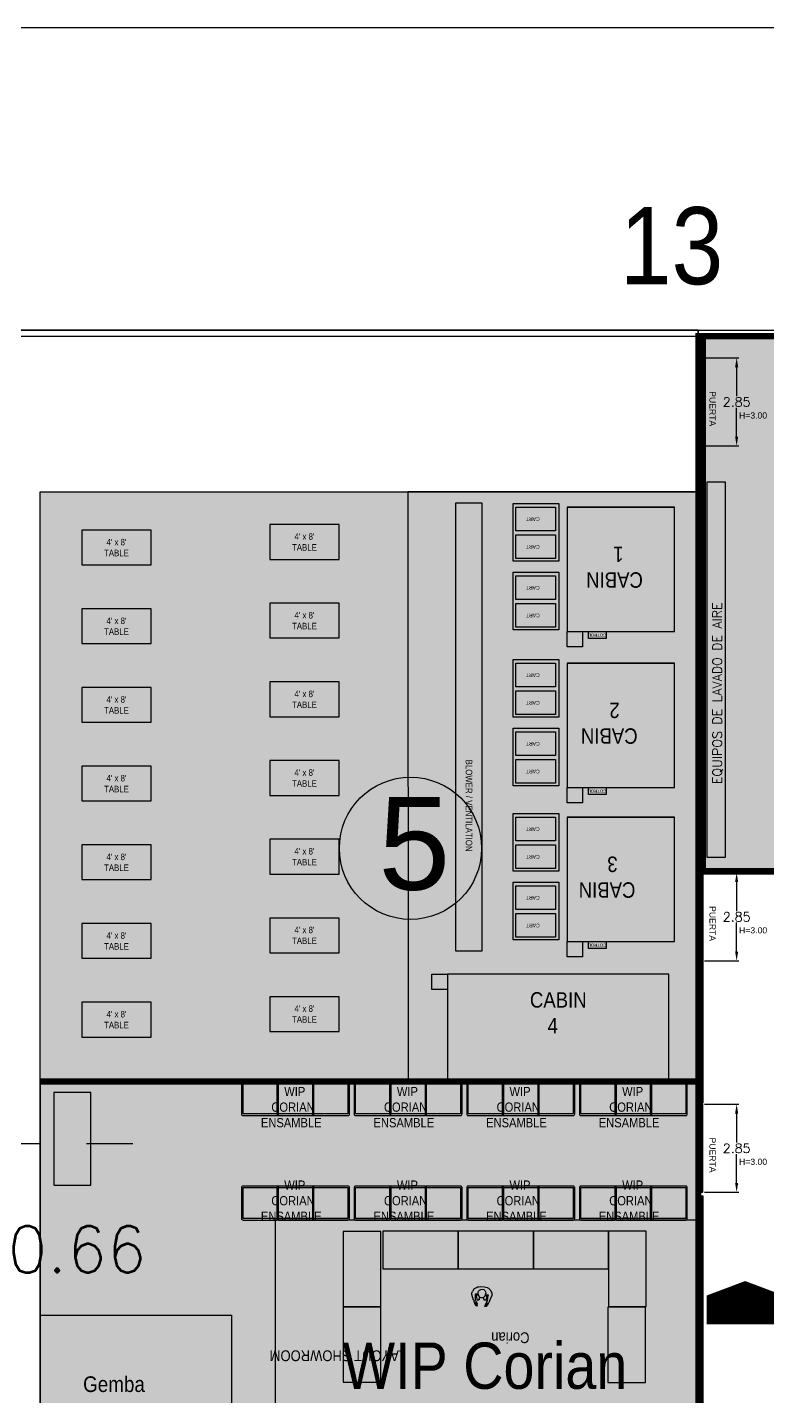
# Model space of a CAD drawing. Header units: millimetres. Extents: x 28 to 201, y 462 to 575.
# Drawn here: x 81.98 to 105.97, y 531.1 to 575.45 of the extents above; entities that cross this region are included whole.
import ezdxf
from ezdxf.lldxf.tags import DXFTag

# ---------------------------------------------------------------- set-up
doc = ezdxf.new("R2010")
doc.units = ezdxf.units.MM
doc.linetypes.add('DASHDOT', pattern=[25.4, 12.7, -6.35, 0, -6.35])
for name, color, linetype in [('1- 3', 3, 'Continuous'), ('1- muro de carga', 5, 'Continuous'), ('8 hatch 2', 104, 'Continuous'), ('8 ingmet', 170, 'Continuous'), ('8 text 1', 7, 'Continuous'), ('DIM GENERAL', 1, 'Continuous'), ('ejes', 140, 'DASHDOT'), ('LINEA LIMITE DE ZONIFICACION', 2, 'Continuous')]:
    doc.layers.add(name, color=color, linetype=linetype)
doc.styles.add('ARRAY BASE$0$Standard', font='arial.ttf')
doc.styles.get("Standard").update_dxf_attribs({"font": 'arial.ttf'})
doc.styles.add('TEXTO GENERAL', font='tt0009m_.ttf', dxfattribs={"width": 0.9, "height": 1})
doc.styles.add('TEXTOS', font='romans.shx')
tags = doc.linetypes.add('ARRAY BASE$0$CACHE', pattern=[0.24, 0.12, -0.12]).pattern_tags.tags
tags[6:7] = [DXFTag(74, 4), DXFTag(75, 0), DXFTag(340, '0'), DXFTag(46, 1.0), DXFTag(50, 0.0), DXFTag(44, 0.0), DXFTag(45, 0.0)]
tags[4:5] = [DXFTag(74, 4), DXFTag(75, 0), DXFTag(340, '0'), DXFTag(46, 1.0), DXFTag(50, 0.0), DXFTag(44, 0.0), DXFTag(45, 0.0)]
doc.dimstyles.new('DIM-75P', dxfattribs={"dimtxt": 0.3, "dimasz": 0.3, "dimexe": 0.0675, "dimexo": 0.0468, "dimgap": 0.0375, "dimtad": 0, "dimtih": 1, "dimtoh": 1, "dimzin": 0, "dimdsep": 46, "dimtxsty": 'TEXTOS', "dimcen": 0.3, "dimclrd": 1, "dimclre": 1, "dimclrt": 2, "dimadec": 0, "dimazin": 0, "dimtfac": 1, "dimtmove": 1, "dimatfit": 3, "dimldrblk": 'flecha', "dimfxl": 0.045, "dimtolj": 1, "dimtzin": 0, "dimlwd": -1, "dimlwe": -1, "dimarcsym": 0})
pattern_1 = [(45, (-1106.502283, 447.2163), (-0.0224506403, 0.0224506403), [])]

# ---------------------------------------------------------------- blocks, each defined once
blk = doc.blocks.new('ARRAY BASE$0$CABINA PINTURA')
for p, q in [((5.73, -4.254), (5.73, -0.774)), ((10.784, -4.254), (10.784, -0.774)), ((15.772, -4.254), (15.772, -0.774))]:
    blk.add_line(p, q)
for points in [[(24.34, 0), (5.236, 0), (5.236, -9.411), (24.34, -9.405)], [(5.73, -0.774), (5.73, -4.254), (9.764, -4.254), (9.764, -0.774)], [(10.784, -0.774), (10.784, -4.254), (14.818, -4.254), (14.818, -0.774)], [(15.772, -0.774), (15.772, -4.254), (19.806, -4.254), (19.806, -0.774)], [(20.86, -8.132), (24.34, -8.132), (24.34, -0.955), (20.86, -0.955)], [(9.764, -3.554), (9.764, -2.989), (9.987, -2.989), (9.987, -3.554)], [(14.818, -3.554), (14.818, -2.989), (15.042, -2.989), (15.042, -3.554)], [(19.806, -3.554), (19.806, -2.989), (20.029, -2.989), (20.029, -3.554)], [(9.764, -4.254), (9.764, -3.754), (10.264, -3.754), (10.264, -4.254)], [(14.818, -4.254), (14.818, -3.754), (15.318, -3.754), (15.318, -4.254)], [(19.806, -4.254), (19.806, -3.754), (20.306, -3.754), (20.306, -4.254)], [(7.484, -4.517), (7.484, -5.997), (5.617, -5.997), (5.617, -4.517)], [(6.5, -5.916), (5.73, -5.916), (5.73, -4.623), (6.5, -4.623)], [(7.397, -5.916), (6.627, -5.916), (6.627, -4.623), (7.397, -4.623)], [(9.708, -4.517), (9.708, -5.997), (7.841, -5.997), (7.841, -4.517)], [(8.724, -5.916), (7.954, -5.916), (7.954, -4.623), (8.724, -4.623)], [(9.622, -5.916), (8.852, -5.916), (8.852, -4.623), (9.622, -4.623)], [(12.538, -4.517), (12.538, -5.997), (10.671, -5.997), (10.671, -4.517)], [(11.554, -5.916), (10.784, -5.916), (10.784, -4.623), (11.554, -4.623)], [(12.452, -5.916), (11.682, -5.916), (11.682, -4.623), (12.452, -4.623)], [(14.763, -4.517), (14.763, -5.997), (12.896, -5.997), (12.896, -4.517)], [(13.779, -5.916), (13.009, -5.916), (13.009, -4.623), (13.779, -4.623)], [(14.677, -5.916), (13.907, -5.916), (13.907, -4.623), (14.677, -4.623)], [(17.526, -4.517), (17.526, -5.997), (15.659, -5.997), (15.659, -4.517)], [(16.542, -5.916), (15.772, -5.916), (15.772, -4.623), (16.542, -4.623)], [(17.44, -5.916), (16.67, -5.916), (16.67, -4.623), (17.44, -4.623)], [(19.751, -4.517), (19.751, -5.997), (17.884, -5.997), (17.884, -4.517)], [(18.767, -5.916), (17.997, -5.916), (17.997, -4.623), (18.767, -4.623)], [(19.664, -5.916), (18.894, -5.916), (18.894, -4.623), (19.664, -4.623)], [(20.114, -7.854), (5.594, -7.854), (5.594, -7.01), (20.114, -7.01)], [(20.86, -8.132), (21.36, -8.132), (21.36, -8.632), (20.86, -8.632)], [(5.236, -9.411), (24.34, -9.405), (24.34, -21.331), (5.236, -21.331)], [(6.3, -13.889), (7.425, -13.889), (7.425, -11.639), (6.3, -11.639)], [(8.848, -13.889), (9.973, -13.889), (9.973, -11.639), (8.848, -11.639)], [(11.397, -13.889), (12.522, -13.889), (12.522, -11.639), (11.397, -11.639)], [(13.946, -13.889), (15.071, -13.889), (15.071, -11.639), (13.946, -11.639)], [(16.495, -13.889), (17.62, -13.889), (17.62, -11.639), (16.495, -11.639)], [(19.044, -13.889), (20.169, -13.889), (20.169, -11.639), (19.044, -11.639)], [(21.592, -13.889), (22.717, -13.889), (22.717, -11.639), (21.592, -11.639)], [(6.481, -19.981), (7.606, -19.981), (7.606, -17.731), (6.481, -17.731)], [(9.03, -19.981), (10.155, -19.981), (10.155, -17.731), (9.03, -17.731)], [(11.579, -19.981), (12.704, -19.981), (12.704, -17.731), (11.579, -17.731)], [(14.127, -19.981), (15.252, -19.981), (15.252, -17.731), (14.127, -17.731)], [(16.676, -19.981), (17.801, -19.981), (17.801, -17.731), (16.676, -17.731)], [(19.225, -19.981), (20.35, -19.981), (20.35, -17.731), (19.225, -17.731)], [(21.774, -19.981), (22.899, -19.981), (22.899, -17.731), (21.774, -17.731)]]:
    blk.add_lwpolyline(points, close=True)
at = {"style": 'TEXTO GENERAL'}
for s, width, gutter_width, insert, char_height, attachment_point, rotation in [('\\pi0.563;CABIN\\P\\pi1.1904;1', 2.52479, 12.5, (8.344, -1.233), 0.5, 1, 270), ('\\pi0.73314;CABIN\\P\\pi1.3124;2', 2.86507, 12.5, (13.399, -1.233), 0.5, 1, 270), ('\\pi0.80414;CABIN\\P\\pi1.3811;3', 3.00708, 12.5, (18.387, -1.233), 0.5, 1, 270), ('COTROL', 0.37702, 12.5, (9.931, -2.985), 0.1, 1, 270), ('COTROL', 0.37702, 12.5, (14.985, -2.985), 0.1, 1, 270), ('COTROL', 0.37702, 12.5, (19.973, -2.985), 0.1, 1, 270), ('\\pi0.81778;CABIN\\P\\pi1.3908;4', 3.03436, 12.5, (21.447, -6.275), 0.5, 1, 90), ('\\pi1.1314;CART', 2.56497, 5.958, (6.181, -4.009), 0.11917, 1, 270), ('\\pi1.1314;CART', 2.56497, 5.958, (7.079, -4.009), 0.11917, 1, 270), ('\\pi1.1314;CART', 2.56497, 5.958, (8.406, -4.009), 0.11917, 1, 270), ('\\pi1.1314;CART', 2.56497, 5.958, (9.303, -4.009), 0.11917, 1, 270), ('\\pi1.1314;CART', 2.56497, 5.958, (11.236, -4.009), 0.11917, 1, 270), ('\\pi1.1314;CART', 2.56497, 5.958, (12.133, -4.009), 0.11917, 1, 270), ('\\pi1.1314;CART', 2.56497, 5.958, (13.46, -4.009), 0.11917, 1, 270), ('\\pi1.1314;CART', 2.56497, 5.958, (14.358, -4.009), 0.11917, 1, 270), ('\\pi1.1314;CART', 2.56497, 5.958, (16.223, -4.009), 0.11917, 1, 270), ('\\pi1.1314;CART', 2.56497, 5.958, (17.121, -4.009), 0.11917, 1, 270), ('\\pi1.1314;CART', 2.56497, 5.958, (18.448, -4.009), 0.11917, 1, 270), ('\\pi1.1314;CART', 2.56497, 5.958, (19.346, -4.009), 0.11917, 1, 270), ("4' x 8'\\PTABLE", 189.1384, 60, (6.862, -12.764), 0.2109, 5, 90), ("4' x 8'\\PTABLE", 189.1384, 60, (9.411, -12.764), 0.2109, 5, 90), ("4' x 8'\\PTABLE", 189.1384, 60, (11.96, -12.764), 0.2109, 5, 90), ("4' x 8'\\PTABLE", 189.1384, 60, (14.509, -12.764), 0.2109, 5, 90), ("4' x 8'\\PTABLE", 189.1384, 60, (17.057, -12.764), 0.2109, 5, 90), ("4' x 8'\\PTABLE", 189.1384, 60, (19.606, -12.764), 0.2109, 5, 90), ("4' x 8'\\PTABLE", 189.1384, 60, (22.155, -12.764), 0.2109, 5, 90), ("4' x 8'\\PTABLE", 189.1384, 60, (7.043, -18.856), 0.2109, 5, 90), ("4' x 8'\\PTABLE", 189.1384, 60, (9.592, -18.856), 0.2109, 5, 90), ("4' x 8'\\PTABLE", 189.1384, 60, (12.141, -18.856), 0.2109, 5, 90), ("4' x 8'\\PTABLE", 189.1384, 60, (14.69, -18.856), 0.2109, 5, 90), ("4' x 8'\\PTABLE", 189.1384, 60, (17.239, -18.856), 0.2109, 5, 90), ("4' x 8'\\PTABLE", 189.1384, 60, (19.788, -18.856), 0.2109, 5, 90), ("4' x 8'\\PTABLE", 189.1384, 60, (22.336, -18.856), 0.2109, 5, 90)]:
    blk.add_mtext_dynamic_manual_height_columns(s, width=width, gutter_width=gutter_width, heights=[0], dxfattribs=dict(at, insert=insert, char_height=char_height, attachment_point=attachment_point, rotation=rotation))
at = {"insert": (15.403, -7.432), "char_height": 0.21094, "attachment_point": 5, "style": 'TEXTO GENERAL'}
blk.add_mtext_dynamic_manual_height_columns('BLOWER / VENTILATION', width=284.7754, gutter_width=60, heights=[0], dxfattribs=at)
blk = doc.blocks.new('*D5')
at = {"layer": 'Defpoints', "color": 0, "ltscale": 0.01, "transparency": 16777216}
for p in [(1.352, 1.243), (-1.5, 0.15), (1.352, 0.15)]:
    blk.add_point(p, dxfattribs=at)
at = {"layer": 'DIM GENERAL', "color": 1, "ltscale": 0.01, "transparency": 16777216}
for p, q in [((-1.5, 0.197), (-1.5, 1.31)), ((-1.2, 1.243), (-0.261, 1.243)), ((1.052, 1.243), (0.114, 1.243)), ((1.352, 0.197), (1.352, 1.31))]:
    blk.add_line(p, q, dxfattribs=at)
for points in [[(-1.2, 1.193), (-1.2, 1.293), (-1.5, 1.243)], [(1.052, 1.193), (1.052, 1.293), (1.352, 1.243)]]:
    blk.add_solid(points, dxfattribs=at)
at = {"layer": 'DIM GENERAL', "color": 2, "ltscale": 0.01, "transparency": 16777216, "insert": (-0.074, 1.243), "char_height": 0.3, "attachment_point": 5, "rotation": 90, "style": 'TEXTOS'}
blk.add_mtext('\\A1;2.85', dxfattribs=at)
blk = doc.blocks.new('flecha')
at = {"ltscale": 6}
for points in [[(-0.021, 0.03), (-0.106, 0.13), (-0.124, 0.055), (-0.124, 0.212)], [(-0.021, -0.03), (-0.106, -0.13), (-0.124, -0.055), (-0.124, -0.212)]]:
    blk.add_hatch(color=256, dxfattribs=at).paths.add_polyline_path(points)
for p, q in [((0.009, -0.017), (-0.137, 0.242)), ((0.009, 0.017), (-0.137, -0.242)), ((-0.127, 0.244), (-0.127, 0.025)), ((-0.127, 0.025), (-0.104, 0.122)), ((0, 0), (-0.104, 0.122)), ((0, 0), (-0.104, -0.122)), ((-0.127, -0.025), (-0.127, -0.244)), ((-0.127, -0.025), (-0.104, -0.122))]:
    blk.add_line(p, q, dxfattribs=at)
for points in [[(-0.021, 0.03), (-0.106, 0.13), (-0.124, 0.055), (-0.124, 0.212)], [(-0.021, -0.03), (-0.106, -0.13), (-0.124, -0.055), (-0.124, -0.212)]]:
    blk.add_lwpolyline(points, close=True, dxfattribs=at)
blk = doc.blocks.new('*D45')
at = {"layer": 'Defpoints', "color": 0, "ltscale": 0.01, "transparency": 16777216}
for p in [(79.09, 539.968), (82.39, 539.968), (82.39, 539.296)]:
    blk.add_point(p, dxfattribs=at)
at = {"layer": 'LINEA LIMITE DE ZONIFICACION', "color": 1, "ltscale": 0.01, "transparency": 16777216}
for p, q in [((79.09, 539.734), (79.09, 538.959)), ((82.39, 539.734), (82.39, 538.959)), ((77.59, 539.296), (76.09, 539.296)), ((79.09, 539.296), (82.39, 539.296)), ((79.09, 539.296), (82.39, 539.296)), ((80.74, 539.296), (80.74, 535.865)), ((83.89, 539.296), (85.39, 539.296)), ((80.74, 535.865), (81.115, 535.865))]:
    blk.add_line(p, q, dxfattribs=at)
for points in [[(77.59, 539.546), (77.59, 539.046), (79.09, 539.296)], [(83.89, 539.546), (83.89, 539.046), (82.39, 539.296)]]:
    blk.add_solid(points, dxfattribs=at)
at = {"layer": 'LINEA LIMITE DE ZONIFICACION', "color": 2, "ltscale": 0.01, "transparency": 16777216, "insert": (83.588, 535.865), "char_height": 1.5, "attachment_point": 5, "style": 'TEXTOS'}
blk.add_mtext('\\A1;0.66', dxfattribs=at)
blk = doc.blocks.new('ARRAY BASE$0$BLK90')
at = {"linetype": 'ARRAY BASE$0$CACHE'}
for p, q in [((-170.737534, -30.518141), (-174.014435, -31.846794)), ((-165.055527, -35.353413), (-164.82962, -35.431377)), ((-161.377762, -39.721272), (-161.666, -34.771053)), ((-174.32193, -44.969616), (-171.71785, -47.692654)), ((-171.971207, -43.11137), (-173.23233, -41.265236)), ((-171.897736, -44.764175), (-172.837677, -44.182594)), ((-171.29158, -47.103867), (-172.075592, -46.284042)), ((-171.897736, -44.764175), (-170.094681, -46.404308)), ((-170.323425, -47.081726), (-171.81723, -46.036961)), ((-171.541672, -43.241016), (-170.38324, -42.771317)), ((-170.332184, -47.574886), (-171.239426, -47.141628)), ((-170.165298, -42.379147), (-170.535599, -40.236107)), ((-166.303116, -40.813187), (-167.471375, -39.103008)), ((-164.715164, -40.473137), (-165.873596, -40.942833)), ((-164.739517, -37.821743), (-165.801132, -36.058189)), ((-164.739517, -37.821743), (-164.497208, -40.080963)), ((-163.164398, -39.776585), (-164.572159, -35.786911)), ((-163.260498, -41.262123), (-163.412186, -43.694824)), ((-163.260498, -41.262123), (-162.991013, -40.190163)), ((-163.231171, -44.945724), (-162.495132, -44.456177)), ((-162.991013, -40.190163), (-163.164398, -39.776585)), ((-161.905502, -44.92271), (-162.835205, -45.541065)), ((-162.776245, -44.021645), (-162.43187, -42.231571)), ((-162.426514, -44.369453), (-162.077194, -43.426704)), ((-162.066055, -43.363285), (-162.074387, -42.228951)), ((-161.361252, -43.552372), (-161.836884, -44.835987)), ((-161.377762, -39.721272), (-161.350113, -43.488953)), ((-171.66568, -47.730412), (-170.43042, -48.320324)), ((-170.32077, -48.33477), (-169.222961, -48.131046)), ((-169.353409, -47.428047), (-170.222549, -47.589333))]:
    blk.add_line(p, q, dxfattribs=at)
for centre, radius, start, end in [((-170.361038, -36.152016), 3.2175, 22.074953, 202.066254), ((-172.906967, -37.184288), 5.964749, 5.173717, 22.067799), ((-166.679947, -33.464012), 3.2175, 50.33379, 77.732773), ((-165.139313, -36.002377), 0.654351, 82.637466, 177.74144), ((-165.252029, -36.008255), 0.715, 18.013397, 53.771713), ((-164.878052, -34.958088), 3.2175, 3.337429, 50.339516), ((-167.815094, -35.11974), 5.964749, 202.067978, 218.962311), ((-173.423462, -28.599037), 10.806423, 270.88028, 277.35482), ((-168.911682, -36.006607), 4.554427, 218.966507, 238.321701), ((-171.948471, -46.158348), 0.178774, 42.715103, 224.725555), ((-171.675995, -42.909714), 0.3575, 214.301971, 292.075951), ((-169.468704, -36.909218), 3.493774, 238.320335, 262.607529), ((-171.162399, -46.980324), 0.17875, 223.774597, 244.512856), ((-170.517578, -42.440014), 0.3575, 292.065025, 9.763803), ((-170.273239, -46.721344), 0.363864, 262.06086, 60.628738), ((-169.610596, -38.002861), 2.390964, 262.608047, 321.532711), ((-170.47406, -37.316853), 3.493774, 321.532944, 345.819852), ((-171.502396, -37.057045), 4.554427, 345.822811, 5.178623), ((-173.423462, -28.599037), 10.806423, 306.786201, 313.260727), ((-166.007919, -40.61153), 0.3575, 214.364944, 292.066399), ((-166.507584, -35.948009), 0.715, 313.257309, 357.717644), ((-164.849487, -40.141834), 0.3575, 292.071602, 9.8103), ((-163.063248, -43.797977), 0.363864, 163.560379, 322.049141), ((-162.945572, -45.18512), 0.372667, 140.013275, 287.227173), ((-162.594131, -44.307346), 0.17875, 303.64399, 339.708792), ((-162.253143, -42.227283), 0.178774, 359.550647, 181.289337), ((-162.244812, -43.364597), 0.17875, 339.717196, 0.478137), ((-162.004486, -44.773876), 0.17875, 303.623253, 339.655222), ((-161.52887, -43.490265), 0.17875, 339.691084, 0.447206), ((-171.588654, -47.569111), 0.17875, 223.721497, 244.473404), ((-170.353394, -48.159023), 0.17875, 244.449814, 280.509796), ((-170.255157, -47.413586), 0.17875, 244.542496, 280.522301), ((-169.391647, -47.798748), 0.372667, 296.914612, 84.110321)]:
    blk.add_arc(centre, radius, start, end, dxfattribs=at)
blk = doc.blocks.new('ARRAY BASE$0$BLK91')
at = {"linetype": 'ARRAY BASE$0$CACHE'}
for p, q in [((-164.626251, -30.987196), (-162.824356, -32.48127)), ((-178.073395, -36.43948), (-178.325958, -38.766552)), ((-174.32193, -44.969616), (-177.562561, -41.21648)), ((-174.724579, -39.273827), (-174.832397, -39.48711)), ((-173.001266, -43.765041), (-174.769547, -39.921551)), ((-173.23233, -41.265236), (-173.698685, -39.260338)), ((-172.837677, -44.182594), (-173.001266, -43.765041))]:
    blk.add_line(p, q, dxfattribs=at)
for centre, radius, start, end in [((-174.87468, -36.786652), 3.2175, 146.405884, 173.803436), ((-169.745422, -40.193554), 9.375121, 117.08773, 146.407135), ((-167.988174, -39.481064), 9.375121, 77.734528, 107.0532), ((-175.127243, -39.113728), 3.2175, 173.80069, 220.804153), ((-174.127502, -39.606911), 0.715, 170.33783, 206.090286), ((-174.212494, -39.68119), 0.654351, 46.433598, 141.485168), ((-173.268448, -38.68927), 0.715, 226.416946, 270.880272)]:
    blk.add_arc(centre, radius, start, end, dxfattribs=at)
blk = doc.blocks.new('ARRAY BASE$0$BLK89')
for name in ['ARRAY BASE$0$BLK91', 'ARRAY BASE$0$BLK90']:
    blk.add_blockref(name, (0, 0))
blk = doc.blocks.new('*E60')
at = {"layer": '8 hatch 2', "ltscale": 2, "transparency": 33554483}
h = blk.add_hatch(color=6, dxfattribs=at)
h.dxf.hatch_style = 1
h.paths.add_polyline_path([(79.84, 79.605), (60.15, 79.605), (60.15, 62.261), (84.499, 62.261)])
h = blk.add_hatch(color=110, dxfattribs=at)
h.dxf.hatch_style = 1
h.paths.add_polyline_path([(38.669, 55.463), (60, 55.463), (60, 74.567), (38.669, 74.567)])
h = blk.add_hatch(color=130, dxfattribs=at)
h.dxf.hatch_style = 1
h.paths.add_polyline_path([(60, 55.463), (54.026, 55.438), (38.669, 55.463), (38.669, 18.453), (60, 18.453)])
at = {"layer": '8 hatch 2', "ltscale": 2, "transparency": 33554687, "const_width": 0.2}
for points in [[(60, 79.605), (79.84, 79.605), (101.224, 0), (60, 0)], [(60.15, 62.261), (84.499, 62.261), (79.84, 79.605), (60.15, 79.605)]]:
    blk.add_lwpolyline(points, close=True, dxfattribs=at)
at = {"layer": '8 hatch 2', "ltscale": 2}
blk.add_lwpolyline([(38.669, 74.567), (60, 74.567), (60, 18.453), (38.669, 18.453)], close=True, dxfattribs=at)
at = {"layer": '8 hatch 2', "ltscale": 2, "transparency": 33554687, "const_width": 0.2}
blk.add_lwpolyline([(38.669, 55.463), (60, 55.463)], dxfattribs=at)
at = {"layer": '8 text 1', "ltscale": 2}
blk.add_circle((50.673, 63.018), 2.304, dxfattribs=at)
blk.add_text('5', height=3, dxfattribs=at).set_placement((49.631, 61.676))
blk = doc.blocks.new('ARRAY BASE$0$PUERTA TRANSICION')
at = {"color": 1}
for points in [[(-1.5, 0), (1.352, 0), (1.352, 0.15), (-1.5, 0.15)], [(1.352, 0.05), (1.352, 0.1), (-1.5, 0.1), (-1.5, 0.05)]]:
    blk.add_lwpolyline(points, close=True, dxfattribs=at)
at = {"color": 2, "ltscale": 0.01, "insert": (0.263, 1.323), "char_height": 0.2, "attachment_point": 1, "rotation": 90}
blk.add_mtext_dynamic_manual_height_columns('H=3.00', width=0.44515, gutter_width=12.5, heights=[0], dxfattribs=at)
at = {"insert": (-0.529, 0.563), "char_height": 0.2, "attachment_point": 1, "style": 'ARRAY BASE$0$Standard'}
blk.add_mtext_dynamic_manual_height_columns('\\pi0.1067;PUERTA', width=1.32555, gutter_width=13.918, heights=[0.278], dxfattribs=at)
at = {"layer": 'DIM GENERAL', "ltscale": 0.01}
dim = blk.add_linear_dim(base=(1.352, 1.243), p1=(-1.5, 0.15), p2=(1.352, 0.15), angle=180, dimstyle='DIM-75P', dxfattribs=at)
dim.commit()
dim.dimension.update_dxf_attribs({"geometry": '*D5', "text_midpoint": (-0.074, 1.243)})

msp = doc.modelspace()

# ---------------------------------------------------------------- hatches: boundary and pattern name
at = {"ltscale": 0.01}
h = msp.add_hatch(dxfattribs=at)
h.set_pattern_fill('ANSI31', color=1, scale=0.002)
h.set_pattern_definition(pattern_1)
h.paths.add_polyline_path([(103.871, 540.606), (103.721, 540.606), (103.721, 565.447), (103.871, 565.447)])
h = msp.add_hatch(dxfattribs=at)
h.set_pattern_fill('ANSI31', color=1, scale=0.002)
h.set_pattern_definition(pattern_1)
h.paths.add_polyline_path([(103.871, 517.163), (103.721, 517.163), (103.721, 537.606), (103.871, 537.606)])

# ---------------------------------------------------------------- linework, layer by layer
for p, q in [((103.721, 565.645), (43.721, 565.645)), ((103.721, 565.645), (103.721, 485.842)), ((103.721, 565.645), (103.721, 485.842)), ((103.721, 544.475), (103.721, 550.475)), ((103.721, 536.818), (103.721, 541.305))]:
    msp.add_line(p, q)
for points in [[(43.721, 565.645), (123.721, 565.645)], [(103.721, 565.645), (103.721, 553.122)], [(103.721, 553.122), (103.721, 553.122)], [(89.925, 516.612), (103.721, 516.612), (103.721, 536.818), (90.008, 536.818), (90.008, 516.643)]]:
    msp.add_lwpolyline(points)
for points in [[(43.721, 485.645), (103.721, 485.645), (103.721, 565.645), (43.721, 565.645)], [(103.721, 541.305), (82.39, 541.305), (82.39, 504.295), (103.721, 504.295)], [(90.066, 541.255), (90.066, 540.255), (88.966, 540.255), (88.966, 541.255)], [(91.216, 541.255), (91.216, 540.255), (90.116, 540.255), (90.116, 541.255)], [(92.366, 541.255), (92.366, 540.255), (91.266, 540.255), (91.266, 541.255)], [(93.716, 541.255), (93.716, 540.255), (92.616, 540.255), (92.616, 541.255)], [(94.866, 541.255), (94.866, 540.255), (93.766, 540.255), (93.766, 541.255)], [(96.016, 541.255), (96.016, 540.255), (94.916, 540.255), (94.916, 541.255)], [(97.366, 541.255), (97.366, 540.255), (96.266, 540.255), (96.266, 541.255)], [(98.516, 541.255), (98.516, 540.255), (97.416, 540.255), (97.416, 541.255)], [(99.666, 541.255), (99.666, 540.255), (98.566, 540.255), (98.566, 541.255)], [(101.016, 541.255), (101.016, 540.255), (99.916, 540.255), (99.916, 541.255)], [(102.166, 541.255), (102.166, 540.255), (101.066, 540.255), (101.066, 541.255)], [(103.316, 541.255), (103.316, 540.255), (102.216, 540.255), (102.216, 541.255)], [(84.037, 540.945), (82.837, 540.945), (82.837, 537.945), (84.037, 537.945)], [(90.066, 537.868), (90.066, 536.868), (88.966, 536.868), (88.966, 537.868)], [(91.216, 537.868), (91.216, 536.868), (90.116, 536.868), (90.116, 537.868)], [(92.366, 537.868), (92.366, 536.868), (91.266, 536.868), (91.266, 537.868)], [(93.716, 537.868), (93.716, 536.868), (92.616, 536.868), (92.616, 537.868)], [(94.866, 537.868), (94.866, 536.868), (93.766, 536.868), (93.766, 537.868)], [(96.016, 537.868), (96.016, 536.868), (94.916, 536.868), (94.916, 537.868)], [(97.366, 537.868), (97.366, 536.868), (96.266, 536.868), (96.266, 537.868)], [(98.516, 537.868), (98.516, 536.868), (97.416, 536.868), (97.416, 537.868)], [(99.666, 537.868), (99.666, 536.868), (98.566, 536.868), (98.566, 537.868)], [(101.016, 537.868), (101.016, 536.868), (99.916, 536.868), (99.916, 537.868)], [(102.166, 537.868), (102.166, 536.868), (101.066, 536.868), (101.066, 537.868)], [(103.316, 537.868), (103.316, 536.868), (102.216, 536.868), (102.216, 537.868)], [(92.215, 534.01), (93.435, 534.01), (93.435, 536.45), (92.215, 536.45)], [(93.496, 536.452), (93.496, 535.232), (95.936, 535.232), (95.936, 536.452)], [(95.936, 536.452), (95.936, 535.232), (98.376, 535.232), (98.376, 536.452)], [(98.376, 536.452), (98.376, 535.232), (100.816, 535.232), (100.816, 536.452)], [(100.816, 534.012), (102.036, 534.012), (102.036, 536.452), (100.816, 536.452)], [(82.39, 533.736), (88.592, 533.736), (88.592, 528.439), (82.39, 528.439)], [(92.215, 531.57), (93.435, 531.57), (93.435, 534.01), (92.215, 534.01)], [(100.794, 531.557), (102.014, 531.557), (102.014, 533.997), (100.794, 533.997)]]:
    msp.add_lwpolyline(points, close=True)
for points in [[(103.871, 540.606), (103.721, 540.606), (103.721, 565.447), (103.871, 565.447)], [(103.871, 517.163), (103.721, 517.163), (103.721, 537.606), (103.871, 537.606)]]:
    msp.add_lwpolyline(points, close=True, dxfattribs=at)
for points in [[(88.966, 540.205), (90.066, 540.205, 0.414214), (90.116, 540.255), (90.116, 541.255, 0.414214), (90.066, 541.305), (88.966, 541.305, 0.414214), (88.916, 541.255), (88.916, 540.255, 0.414214)], [(90.116, 540.205), (91.216, 540.205, 0.414214), (91.266, 540.255), (91.266, 541.255, 0.414214), (91.216, 541.305), (90.116, 541.305, 0.414214), (90.066, 541.255), (90.066, 540.255, 0.414214)], [(91.266, 540.205), (92.366, 540.205, 0.414214), (92.416, 540.255), (92.416, 541.255, 0.414214), (92.366, 541.305), (91.266, 541.305, 0.414214), (91.216, 541.255), (91.216, 540.255, 0.414214)], [(92.616, 540.205), (93.716, 540.205, 0.414214), (93.766, 540.255), (93.766, 541.255, 0.414214), (93.716, 541.305), (92.616, 541.305, 0.414214), (92.566, 541.255), (92.566, 540.255, 0.414214)], [(93.766, 540.205), (94.866, 540.205, 0.414214), (94.916, 540.255), (94.916, 541.255, 0.414214), (94.866, 541.305), (93.766, 541.305, 0.414214), (93.716, 541.255), (93.716, 540.255, 0.414214)], [(94.916, 540.205), (96.016, 540.205, 0.414214), (96.066, 540.255), (96.066, 541.255, 0.414214), (96.016, 541.305), (94.916, 541.305, 0.414214), (94.866, 541.255), (94.866, 540.255, 0.414214)], [(96.266, 540.205), (97.366, 540.205, 0.414214), (97.416, 540.255), (97.416, 541.255, 0.414214), (97.366, 541.305), (96.266, 541.305, 0.414214), (96.216, 541.255), (96.216, 540.255, 0.414214)], [(97.416, 540.205), (98.516, 540.205, 0.414214), (98.566, 540.255), (98.566, 541.255, 0.414214), (98.516, 541.305), (97.416, 541.305, 0.414214), (97.366, 541.255), (97.366, 540.255, 0.414214)], [(98.566, 540.205), (99.666, 540.205, 0.414214), (99.716, 540.255), (99.716, 541.255, 0.414214), (99.666, 541.305), (98.566, 541.305, 0.414214), (98.516, 541.255), (98.516, 540.255, 0.414214)], [(99.916, 540.205), (101.016, 540.205, 0.414214), (101.066, 540.255), (101.066, 541.255, 0.414214), (101.016, 541.305), (99.916, 541.305, 0.414214), (99.866, 541.255), (99.866, 540.255, 0.414214)], [(101.066, 540.205), (102.166, 540.205, 0.414214), (102.216, 540.255), (102.216, 541.255, 0.414214), (102.166, 541.305), (101.066, 541.305, 0.414214), (101.016, 541.255), (101.016, 540.255, 0.414214)], [(102.216, 540.205), (103.316, 540.205, 0.414214), (103.366, 540.255), (103.366, 541.255, 0.414214), (103.316, 541.305), (102.216, 541.305, 0.414214), (102.166, 541.255), (102.166, 540.255, 0.414214)], [(88.966, 536.818), (90.066, 536.818, 0.414214), (90.116, 536.868), (90.116, 537.868, 0.414214), (90.066, 537.918), (88.966, 537.918, 0.414214), (88.916, 537.868), (88.916, 536.868, 0.414214)], [(90.116, 536.818), (91.216, 536.818, 0.414214), (91.266, 536.868), (91.266, 537.868, 0.414214), (91.216, 537.918), (90.116, 537.918, 0.414214), (90.066, 537.868), (90.066, 536.868, 0.414214)], [(91.266, 536.818), (92.366, 536.818, 0.414214), (92.416, 536.868), (92.416, 537.868, 0.414214), (92.366, 537.918), (91.266, 537.918, 0.414214), (91.216, 537.868), (91.216, 536.868, 0.414214)], [(92.616, 536.818), (93.716, 536.818, 0.414214), (93.766, 536.868), (93.766, 537.868, 0.414214), (93.716, 537.918), (92.616, 537.918, 0.414214), (92.566, 537.868), (92.566, 536.868, 0.414214)], [(93.766, 536.818), (94.866, 536.818, 0.414214), (94.916, 536.868), (94.916, 537.868, 0.414214), (94.866, 537.918), (93.766, 537.918, 0.414214), (93.716, 537.868), (93.716, 536.868, 0.414214)], [(94.916, 536.818), (96.016, 536.818, 0.414214), (96.066, 536.868), (96.066, 537.868, 0.414214), (96.016, 537.918), (94.916, 537.918, 0.414214), (94.866, 537.868), (94.866, 536.868, 0.414214)], [(96.266, 536.818), (97.366, 536.818, 0.414214), (97.416, 536.868), (97.416, 537.868, 0.414214), (97.366, 537.918), (96.266, 537.918, 0.414214), (96.216, 537.868), (96.216, 536.868, 0.414214)], [(97.416, 536.818), (98.516, 536.818, 0.414214), (98.566, 536.868), (98.566, 537.868, 0.414214), (98.516, 537.918), (97.416, 537.918, 0.414214), (97.366, 537.868), (97.366, 536.868, 0.414214)], [(98.566, 536.818), (99.666, 536.818, 0.414214), (99.716, 536.868), (99.716, 537.868, 0.414214), (99.666, 537.918), (98.566, 537.918, 0.414214), (98.516, 537.868), (98.516, 536.868, 0.414214)], [(99.916, 536.818), (101.016, 536.818, 0.414214), (101.066, 536.868), (101.066, 537.868, 0.414214), (101.016, 537.918), (99.916, 537.918, 0.414214), (99.866, 537.868), (99.866, 536.868, 0.414214)], [(101.066, 536.818), (102.166, 536.818, 0.414214), (102.216, 536.868), (102.216, 537.868, 0.414214), (102.166, 537.918), (101.066, 537.918, 0.414214), (101.016, 537.868), (101.016, 536.868, 0.414214)], [(102.216, 536.818), (103.316, 536.818, 0.414214), (103.366, 536.868), (103.366, 537.868, 0.414214), (103.316, 537.918), (102.216, 537.918, 0.414214), (102.166, 537.868), (102.166, 536.868, 0.414214)]]:
    msp.add_lwpolyline(points, format="xyb", close=True)
at = {"layer": '1- 3'}
for p, q in [((103.871, 548.203), (128.193, 548.203)), ((128.22, 548.103), (103.871, 548.103))]:
    msp.add_line(p, q, dxfattribs=at)
msp.add_lwpolyline([(104.006, 560.733), (104.591, 560.733), (104.591, 548.561), (104.006, 548.561)], close=True, dxfattribs=at)
at = {"layer": '1- muro de carga', "ltscale": 2}
msp.add_lwpolyline([(28.424, 575.453), (200.646, 575.453), (200.646, 461.741), (28.424, 461.741)], close=True, dxfattribs=at)
at = {"layer": '1- muro de carga', "lineweight": 25}
for points in [[(33.486, 565.645), (123.721, 565.645), (145.206, 485.645), (33.486, 485.645)], [(33.486, 565.447), (123.561, 565.447), (144.945, 485.842), (33.486, 485.842)]]:
    msp.add_lwpolyline(points, dxfattribs=at)
at = {"layer": '8 ingmet', "ltscale": 2}
msp.add_lwpolyline([(105.24, 533.438, 2.5, 2.5, 0), (105.24, 533.902, 5, 0, 0), (105.24, 534.841, 0, 0, 0)], format="xyseb", dxfattribs=at)
at = {"layer": 'ejes', "ltscale": 2}
msp.add_line((103.871, 548.203), (103.871, 548.103), dxfattribs=at)

# ---------------------------------------------------------------- block references
at = {"color": 1}
msp.add_blockref('*E60', (43.721, 485.842), dxfattribs=at)
at = {"rotation": 270}
for name, p in [('ARRAY BASE$0$PUERTA TRANSICION', (103.721, 563.244)), ('ARRAY BASE$0$CABINA PINTURA', (103.721, 565.645)), ('ARRAY BASE$0$PUERTA TRANSICION', (103.721, 546.565)), ('ARRAY BASE$0$PUERTA TRANSICION', (103.721, 539.067))]:
    msp.add_blockref(name, p, dxfattribs=at)
at = {"extrusion": (0, 0, -1), "xscale": 0.03752000002763509, "yscale": 0.03752000002763509, "zscale": -0.0375200000276713, "rotation": 341.977039381479}
msp.add_blockref('ARRAY BASE$0$BLK89', (-90.213, 533.768, -0.002), dxfattribs=at)

# ---------------------------------------------------------------- texts
at = {"style": 'TEXTO GENERAL', "width": 0.9}
for s, height, p in [('WIP', 0.3, (90.303, 540.83)), ('WIP', 0.3, (93.953, 540.83)), ('WIP', 0.3, (97.603, 540.83)), ('WIP', 0.3, (101.253, 540.83)), ('CORIAN', 0.3, (89.884, 540.325)), ('CORIAN', 0.3, (93.534, 540.325)), ('CORIAN', 0.3, (97.184, 540.325)), ('CORIAN', 0.3, (100.834, 540.325)), ('ENSAMBLE', 0.3, (89.546, 539.82)), ('ENSAMBLE', 0.3, (93.196, 539.82)), ('ENSAMBLE', 0.3, (96.846, 539.82)), ('ENSAMBLE', 0.3, (100.496, 539.82)), ('WIP', 0.3, (90.303, 537.798)), ('WIP', 0.3, (93.953, 537.798)), ('WIP', 0.3, (97.603, 537.798)), ('WIP', 0.3, (101.253, 537.798)), ('CORIAN', 0.3, (89.884, 537.293)), ('CORIAN', 0.3, (93.534, 537.293)), ('CORIAN', 0.3, (97.184, 537.293)), ('CORIAN', 0.3, (100.834, 537.293)), ('ENSAMBLE', 0.3, (89.546, 536.788)), ('ENSAMBLE', 0.3, (93.196, 536.788)), ('ENSAMBLE', 0.3, (96.846, 536.788)), ('ENSAMBLE', 0.3, (100.496, 536.788)), ('Gemba', 0.5073, (83.784, 531.246))]:
    msp.add_text(s, height=height, dxfattribs=at).set_placement(p)
at = {"char_height": 2.5, "attachment_point": 1, "style": 'TEXTO GENERAL'}
for s, width, insert in [('13', 25.04472, (101.183, 569.63)), ('{\\H0.6x;WIP Corian} ', 88.70691, (92.192, 532.849))]:
    msp.add_mtext_dynamic_manual_height_columns(s, width=width, gutter_width=62.5, heights=[0], dxfattribs=dict(at, insert=insert))
at = {"insert": (98.251, 532.247), "char_height": 0.35, "attachment_point": 1, "rotation": 180, "style": 'TEXTO GENERAL'}
msp.add_mtext_dynamic_manual_height_columns('\\pi3.9981;LAYOUT SHOWROOM\\P\\pi0;Corian ', width=11.46588, gutter_width=62.5, heights=[11.466], dxfattribs=at)
at = {"layer": 'LINEA LIMITE DE ZONIFICACION', "color": 2, "ltscale": 0.01, "insert": (104.348, 553.881), "char_height": 0.3, "width": 8.36628, "attachment_point": 5, "rotation": 90, "style": 'TEXTOS'}
msp.add_mtext('EQUIPOS DE LAVADO DE AIRE', dxfattribs=at)

# ---------------------------------------------------------------- dimensions: what is measured, and where the dimension line sits
at = {"layer": 'LINEA LIMITE DE ZONIFICACION', "ltscale": 0.01}
dim = msp.add_linear_dim(base=(82.39, 539.296), p1=(79.09, 539.968), p2=(82.39, 539.968), dimstyle='DIM-75P', override={"dimscale": 5, "dimlfac": 0.2}, dxfattribs=at)
dim.commit()
dim.dimension.update_dxf_attribs({"geometry": '*D45', "text_midpoint": (81.303, 535.865)})

doc.saveas('drawing.dxf')
